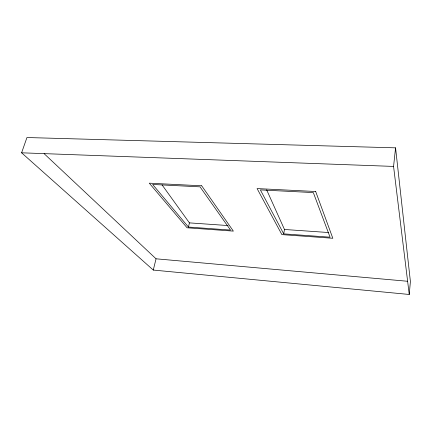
<?xml version="1.0" encoding="UTF-8"?>
<svg xmlns="http://www.w3.org/2000/svg" width="432" height="432" viewBox="0 0 432 432"><rect width="100%" height="100%" fill="white"/><g stroke="black" fill="none" stroke-linecap="round" stroke-linejoin="round"><path stroke-width="0.65" d="M409.234 294.467L410.4 281.524L395.566 147.841L26.946 137.533L21.6 152.804L153.279 270.065L409.234 294.467L393.568 166.423L395.566 147.841M283.721 233.874L260.372 189.907L313.33 192.586L330.059 237.195L283.721 233.874L284.472 229.473L266.636 189.826M188.46 227.059L152.631 184.453L200.032 186.851L230.537 230.072L188.46 227.059L189.421 222.874L162.076 184.923M153.279 270.065L156.049 258.806L44.123 153.673M21.6 152.804L393.568 166.423M189.421 222.874L228.074 225.558M284.472 229.473L328.687 232.54M156.049 258.806L407.716 281.281M201.706 185.803L149.288 183.179L187.088 227.783L233.361 231.115L201.706 185.803M315.673 191.511L257.083 188.573L281.88 234.608L332.824 238.275L315.673 191.511"/></g></svg>
